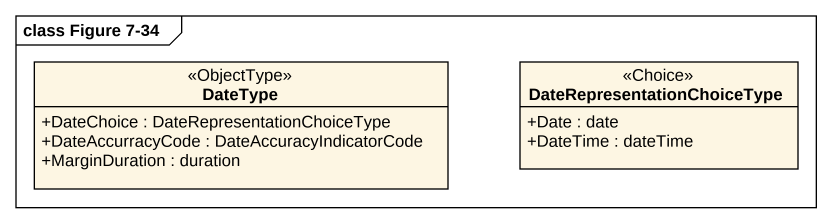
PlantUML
@startuml
mainframe class Figure 7-34
hide circle
hide empty members
skinparam classAttributeIconSize 0
class DateType <<ObjectType>> {
  +DateChoice : DateRepresentationChoiceType
  +DateAccurracyCode : DateAccuracyIndicatorCode
  +MarginDuration : duration
}
class DateRepresentationChoiceType <<Choice>> {
  +Date : date
  +DateTime : dateTime
}
@enduml
